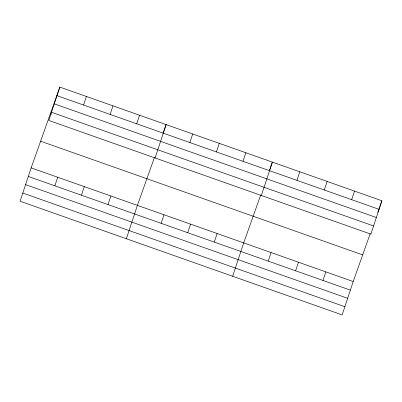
<?xml version="1.0" encoding="UTF-8"?>
<svg xmlns="http://www.w3.org/2000/svg" width="402" height="402" viewBox="0 0 402 402"><rect width="100%" height="100%" fill="white"/><g stroke="black" fill="none" stroke-linecap="round" stroke-linejoin="round"><path stroke-width="0.6" d="M59.838 87.093L48.803 120.459L370.865 234.135L381.9 200.764L59.838 87.093L31.135 167.865L20.1 201.236L342.162 314.907L353.197 281.541L370.192 233.713M54.868 185.824L57.707 177.247M83.571 105.053L86.41 96.47M81.44 195.201L84.274 186.623M110.143 114.429L112.977 105.847M108.007 204.583L110.846 196M136.71 123.806L139.549 115.228M126.379 238.748L137.414 205.377L154.408 157.554M155.082 157.971L166.116 124.605L163.031 133.298M161.147 223.336L163.986 214.758M189.85 142.564L192.689 133.982M187.719 232.718L190.558 224.135M216.422 151.941L219.261 143.358M214.286 242.094L217.125 233.512M242.989 161.318L245.828 152.74M232.663 276.259L243.697 242.888L260.692 195.065M261.365 195.483L272.4 162.117L269.31 170.81M268.234 261.134L271.074 252.551M296.937 180.357L299.776 171.78M295.611 270.797L298.445 262.215M324.313 190.02L327.148 181.443M322.982 280.46L325.821 271.878M351.685 199.683L354.524 191.101M377.779 212.356L381.9 200.764M56.999 95.671L379.061 209.347M54.295 103.852L376.357 217.527M51.506 112.279L373.569 225.954M50.366 113.746L51.546 114.163M40.607 141.213L362.669 254.883M31.135 167.865L353.197 281.541M28.296 176.448L350.358 290.118M25.592 184.629L347.655 298.299M22.803 193.055L344.866 306.726"/></g></svg>
